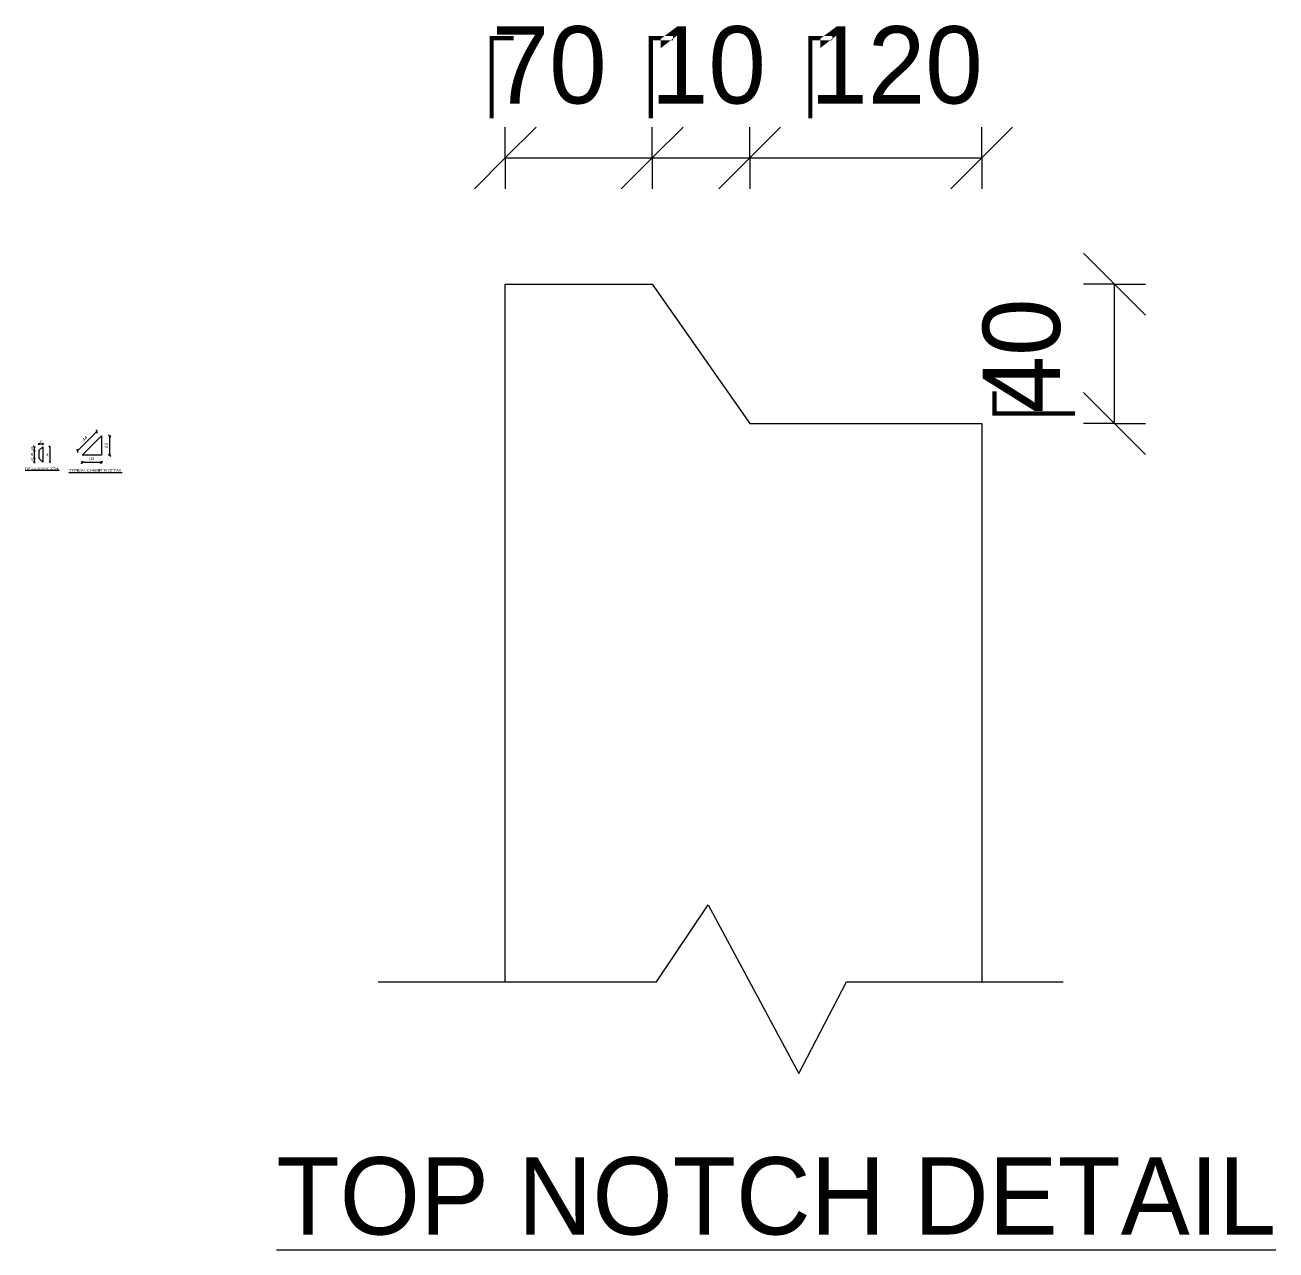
# Model space of a CAD drawing. Header units: millimetres. Extents: x -20701 to -6422, y 1067 to 18539.
# Drawn here: x -11257 to -8021, y 1067 to 4236 of the extents above; entities that cross this region are included whole.
import ezdxf

# ---------------------------------------------------------------- set-up
doc = ezdxf.new("R2010")
doc.units = ezdxf.units.MM
for name, color, linetype, lineweight in [('A-ANNO-DIMS', 211, 'Continuous', 9), ('A-ANNO-DIMS-2', 211, 'Continuous', 9), ('A-ANNO-DIMS-3', 211, 'Continuous', 9), ('A-ANNO-DIMS-80', 211, 'Continuous', 9), ('A-DETL-THIN', 151, 'Continuous', 18), ('G-ANNO-TEXT', 231, 'Continuous', 9)]:
    doc.layers.add(name, color=color, linetype=linetype, lineweight=lineweight)
doc.styles.add('Arial_2', font='arial.ttf', dxfattribs={"height": 5})
doc.styles.add('Arial_3', font='arial.ttf', dxfattribs={"height": 7.5})
doc.styles.add('Nirmala UI Semilight_2', font='NirmalaS.ttf', dxfattribs={"height": 5})
doc.styles.add('Nirmala UI Semilight_3', font='NirmalaS.ttf', dxfattribs={"height": 7.5})
doc.styles.add('Nirmala UI Semilight_4', font='NirmalaS.ttf', dxfattribs={"height": 200})
doc.styles.add('Nirmala UI Semilight_5', font='NirmalaS.ttf', dxfattribs={"height": 200})
doc.dimstyles.new('Arrow_Filled_-_2_5_NI_UI_3', dxfattribs={"dimscale": 304.8, "dimtxt": 5.23682, "dimasz": 0.013123, "dimexe": 0.006562, "dimexo": 0.0625, "dimgap": 0.006562, "dimtad": 1, "dimdec": 4, "dimzin": 0, "dimdsep": 46, "dimtxsty": 'Nirmala UI Semilight_2', "dimblk1": 'OBLIQUE', "dimblk2": 'OBLIQUE', "dimsah": 1, "dimcen": 0.09, "dimazin": 0, "dimtfac": 1, "dimtdec": 4, "dimtix": 1, "dimtmove": 0, "dimatfit": 3, "dimfxl": 0.006562, "dimfxlon": 1, "dimtvp": 1, "dimtolj": 1, "dimtzin": 0, "dimarcsym": 2})
doc.dimstyles.new('Arrow_Filled_-_2_5_NI_UI_4', dxfattribs={"dimscale": 304.8, "dimtxt": 7.85523, "dimasz": 0.019685, "dimexe": 0.009843, "dimexo": 0.0625, "dimgap": 0.009843, "dimtad": 1, "dimdec": 4, "dimzin": 0, "dimdsep": 46, "dimtxsty": 'Nirmala UI Semilight_3', "dimblk1": 'OBLIQUE', "dimblk2": 'OBLIQUE', "dimsah": 1, "dimcen": 0.09, "dimazin": 0, "dimtfac": 1, "dimtdec": 4, "dimtix": 1, "dimtmove": 0, "dimatfit": 3, "dimfxl": 0.009843, "dimfxlon": 1, "dimtvp": 1, "dimtolj": 1, "dimtzin": 0, "dimarcsym": 2})
doc.dimstyles.new('Arrow_Filled_-_2_5_NI_UI_5', dxfattribs={"dimscale": 304.8, "dimtxt": 209.472789, "dimasz": 0.524934, "dimexe": 0.262467, "dimexo": 0.0625, "dimgap": 0.262467, "dimtad": 1, "dimdec": 4, "dimzin": 0, "dimdsep": 46, "dimtxsty": 'Nirmala UI Semilight_4', "dimblk1": 'OBLIQUE', "dimblk2": 'OBLIQUE', "dimsah": 1, "dimcen": 0.09, "dimazin": 0, "dimtfac": 1, "dimtdec": 4, "dimtix": 1, "dimtmove": 2, "dimatfit": 3, "dimfxl": 0.262467, "dimfxlon": 1, "dimtvp": 1, "dimtolj": 1, "dimtzin": 0, "dimarcsym": 2})
doc.dimstyles.new('Arrow_Filled_-_2_5_NI_UI_6', dxfattribs={"dimscale": 304.8, "dimtxt": 209.472789, "dimasz": 0.524934, "dimexe": 0.262467, "dimexo": 0.0625, "dimgap": 0.262467, "dimtad": 1, "dimdec": 4, "dimzin": 0, "dimdsep": 46, "dimtxsty": 'Nirmala UI Semilight_4', "dimblk1": 'OBLIQUE', "dimblk2": 'OBLIQUE', "dimsah": 1, "dimcen": 0.09, "dimazin": 0, "dimtfac": 1, "dimtdec": 4, "dimtix": 1, "dimtmove": 0, "dimatfit": 3, "dimfxl": 0.262467, "dimfxlon": 1, "dimtvp": 1, "dimtolj": 1, "dimtzin": 0, "dimarcsym": 2})

# ---------------------------------------------------------------- blocks, each defined once
blk = doc.blocks.new('DIMBLOCK50-GROOVE DETAIL')
at = {"layer": 'A-ANNO-DIMS-2'}
for p, q in [((-11220.9, 3152), (-11222.9, 3150)), ((-11220.9, 3152), (-11218.9, 3154)), ((-11220.9, 3152), (-11220.9, 3154)), ((-11220.9, 3152), (-11210.9, 3152)), ((-11220.9, 3152), (-11220.9, 3150)), ((-11210.9, 3152), (-11212.9, 3150)), ((-11210.9, 3152), (-11208.9, 3154)), ((-11210.9, 3152), (-11210.9, 3154)), ((-11210.9, 3152), (-11210.9, 3150))]:
    blk.add_line(p, q, dxfattribs=at)
at = {"layer": 'A-ANNO-DIMS-2', "color": 0, "insert": (-11219.1, 3160.6), "char_height": 5, "width": 7.77, "attachment_point": 1, "line_spacing_factor": 1.142579, "style": 'Nirmala UI Semilight_2'}
blk.add_mtext('10', dxfattribs=at)
blk = doc.blocks.new('_Oblique')
at = {"color": 0, "linetype": 'ByBlock', "lineweight": -2}
blk.add_line((-0.5, -0.5), (0.5, 0.5), dxfattribs=at)
blk = doc.blocks.new('DIMBLOCK51-GROOVE DETAIL')
at = {"layer": 'A-ANNO-DIMS-2'}
for p, q in [((-11233, 3144.9), (-11235, 3146.9)), ((-11233, 3144.9), (-11235, 3144.9)), ((-11233, 3144.9), (-11233, 3134.9)), ((-11233, 3144.9), (-11231, 3142.9)), ((-11233, 3144.9), (-11231, 3144.9)), ((-11233, 3134.9), (-11235, 3136.9)), ((-11233, 3134.9), (-11235, 3134.9)), ((-11233, 3134.9), (-11231, 3132.9)), ((-11233, 3134.9), (-11231, 3134.9))]:
    blk.add_line(p, q, dxfattribs=at)
at = {"layer": 'A-ANNO-DIMS-2', "color": 0, "insert": (-11241.5, 3136.7), "char_height": 5, "width": 7.77, "attachment_point": 1, "rotation": 90, "line_spacing_factor": 1.142579, "style": 'Nirmala UI Semilight_2'}
blk.add_mtext('10', dxfattribs=at)
blk = doc.blocks.new('DIMBLOCK52-GROOVE DETAIL')
at = {"layer": 'A-ANNO-DIMS-2'}
for p, q in [((-11233, 3134.9), (-11235, 3136.9)), ((-11233, 3134.9), (-11235, 3134.9)), ((-11233, 3114.9), (-11235, 3116.9)), ((-11233, 3114.9), (-11235, 3114.9)), ((-11233, 3134.9), (-11233, 3114.9)), ((-11233, 3134.9), (-11231, 3132.9)), ((-11233, 3134.9), (-11231, 3134.9)), ((-11233, 3114.9), (-11231, 3112.9)), ((-11233, 3114.9), (-11231, 3114.9))]:
    blk.add_line(p, q, dxfattribs=at)
at = {"layer": 'A-ANNO-DIMS-2', "color": 0, "insert": (-11241.5, 3121.1), "char_height": 5, "width": 9.141, "attachment_point": 1, "rotation": 90, "line_spacing_factor": 1.142579, "style": 'Nirmala UI Semilight_2'}
blk.add_mtext('20', dxfattribs=at)
blk = doc.blocks.new('DIMBLOCK53-GROOVE DETAIL')
at = {"layer": 'A-ANNO-DIMS-2'}
for p, q in [((-11233, 3114.9), (-11235, 3116.9)), ((-11233, 3114.9), (-11235, 3114.9)), ((-11233, 3104.9), (-11235, 3106.9)), ((-11233, 3114.9), (-11233, 3104.9)), ((-11233, 3114.9), (-11231, 3112.9)), ((-11233, 3114.9), (-11231, 3114.9)), ((-11233, 3104.9), (-11235, 3104.9)), ((-11233, 3104.9), (-11231, 3102.9)), ((-11233, 3104.9), (-11231, 3104.9))]:
    blk.add_line(p, q, dxfattribs=at)
at = {"layer": 'A-ANNO-DIMS-2', "color": 0, "insert": (-11241.5, 3106.7), "char_height": 5, "width": 7.77, "attachment_point": 1, "rotation": 90, "line_spacing_factor": 1.142579, "style": 'Nirmala UI Semilight_2'}
blk.add_mtext('10', dxfattribs=at)
blk = doc.blocks.new('DIMBLOCK54-GROOVE DETAIL')
at = {"layer": 'A-ANNO-DIMS-2'}
for p, q in [((-11192.8, 3144.9), (-11194.8, 3146.9)), ((-11192.8, 3144.9), (-11194.8, 3144.9)), ((-11192.8, 3144.9), (-11192.8, 3104.9)), ((-11192.8, 3144.9), (-11190.8, 3142.9)), ((-11192.8, 3144.9), (-11190.8, 3144.9)), ((-11192.8, 3104.9), (-11194.8, 3106.9)), ((-11192.8, 3104.9), (-11194.8, 3104.9)), ((-11192.8, 3104.9), (-11190.8, 3102.9)), ((-11192.8, 3104.9), (-11190.8, 3104.9))]:
    blk.add_line(p, q, dxfattribs=at)
at = {"layer": 'A-ANNO-DIMS-2', "color": 0, "insert": (-11201.3, 3121.1), "char_height": 5, "width": 9.255, "attachment_point": 1, "rotation": 90, "line_spacing_factor": 1.142579, "style": 'Nirmala UI Semilight_2'}
blk.add_mtext('40', dxfattribs=at)
blk = doc.blocks.new('DIMBLOCK55-CHAMFER DETAIL')
at = {"layer": 'A-ANNO-DIMS-3'}
for p, q in [((-11109.3, 3104.9), (-11106.3, 3107.9)), ((-11109.3, 3104.9), (-11109.3, 3107.9)), ((-11059.3, 3104.9), (-11056.3, 3107.9)), ((-11059.3, 3104.9), (-11059.3, 3107.9)), ((-11109.3, 3104.9), (-11112.3, 3101.9)), ((-11109.3, 3104.9), (-11059.3, 3104.9)), ((-11109.3, 3104.9), (-11109.3, 3101.9)), ((-11059.3, 3104.9), (-11062.3, 3101.9)), ((-11059.3, 3104.9), (-11059.3, 3101.9))]:
    blk.add_line(p, q, dxfattribs=at)
at = {"layer": 'A-ANNO-DIMS-3', "color": 0, "insert": (-11089.1, 3117.7), "char_height": 7.5, "width": 11.654, "attachment_point": 1, "line_spacing_factor": 1.142579, "style": 'Nirmala UI Semilight_3'}
blk.add_mtext('\u202a10', dxfattribs=at)
blk = doc.blocks.new('DIMBLOCK56-CHAMFER DETAIL')
at = {"layer": 'A-ANNO-DIMS-3'}
for p, q in [((-11038.3, 3172.8), (-11041.3, 3175.8)), ((-11038.3, 3172.8), (-11041.3, 3172.8)), ((-11038.3, 3172.8), (-11038.3, 3122.8)), ((-11038.3, 3172.8), (-11035.3, 3169.8)), ((-11038.3, 3172.8), (-11035.3, 3172.8)), ((-11038.3, 3122.8), (-11041.3, 3125.8)), ((-11038.3, 3122.8), (-11041.3, 3122.8)), ((-11038.3, 3122.8), (-11035.3, 3119.8)), ((-11038.3, 3122.8), (-11035.3, 3122.8))]:
    blk.add_line(p, q, dxfattribs=at)
at = {"layer": 'A-ANNO-DIMS-3', "color": 0, "insert": (-11051.1, 3142.9), "char_height": 7.5, "width": 11.654, "attachment_point": 1, "rotation": 90, "line_spacing_factor": 1.142579, "style": 'Nirmala UI Semilight_3'}
blk.add_mtext('\u202a10', dxfattribs=at)
blk = doc.blocks.new('DIMBLOCK57-CHAMFER DETAIL')
at = {"layer": 'A-ANNO-DIMS-3'}
for p, q in [((-11121.1, 3134.7), (-11071.1, 3184.7)), ((-11071.1, 3184.7), (-11073.3, 3186.8)), ((-11071.1, 3184.7), (-11071.1, 3188.9)), ((-11071.1, 3184.7), (-11071.1, 3180.4)), ((-11071.1, 3184.7), (-11069, 3182.5)), ((-11121.1, 3134.7), (-11121.1, 3138.9)), ((-11121.1, 3134.7), (-11123.3, 3136.8)), ((-11121.1, 3134.7), (-11121.1, 3130.4)), ((-11121.1, 3134.7), (-11119, 3132.5))]:
    blk.add_line(p, q, dxfattribs=at)
at = {"layer": 'A-ANNO-DIMS-3', "color": 0, "insert": (-11108.7, 3165.2), "char_height": 7.5, "width": 11.826, "attachment_point": 1, "rotation": 45, "line_spacing_factor": 1.142579, "style": 'Nirmala UI Semilight_3'}
blk.add_mtext('\u202a14', dxfattribs=at)
blk = doc.blocks.new('DIMBLOCK58-TOP NOTCH DETAIL')
at = {"layer": 'A-ANNO-DIMS-80'}
for p, q in [((-10014.6, 3891.8), (-9934.6, 3971.8)), ((-10014.6, 3891.8), (-10014.6, 3971.8)), ((-9634.6, 3891.8), (-9554.6, 3971.8)), ((-9634.6, 3891.8), (-9634.6, 3971.8)), ((-10014.6, 3891.8), (-10094.6, 3811.8)), ((-10014.6, 3891.8), (-9634.6, 3891.8)), ((-10014.6, 3891.8), (-10014.6, 3811.8)), ((-9634.6, 3891.8), (-9714.6, 3811.8)), ((-9634.6, 3891.8), (-9634.6, 3811.8))]:
    blk.add_line(p, q, dxfattribs=at)
at = {"layer": 'A-ANNO-DIMS-80', "color": 0, "insert": (-10049.7, 4232.7), "char_height": 200, "width": 356.485, "attachment_point": 1, "line_spacing_factor": 1.142579, "style": 'Nirmala UI Semilight_4'}
blk.add_mtext('\u202a70', dxfattribs=at)
blk = doc.blocks.new('DIMBLOCK59-TOP NOTCH DETAIL')
at = {"layer": 'A-ANNO-DIMS-80'}
for p, q in [((-9634.6, 3891.8), (-9554.6, 3971.8)), ((-9634.6, 3891.8), (-9634.6, 3971.8)), ((-9382.2, 3891.8), (-9302.2, 3971.8)), ((-9382.2, 3891.8), (-9382.2, 3971.8)), ((-9634.6, 3891.8), (-9714.6, 3811.8)), ((-9634.6, 3891.8), (-9382.2, 3891.8)), ((-9634.6, 3891.8), (-9634.6, 3811.8)), ((-9382.2, 3891.8), (-9462.2, 3811.8)), ((-9382.2, 3891.8), (-9382.2, 3811.8))]:
    blk.add_line(p, q, dxfattribs=at)
at = {"layer": 'A-ANNO-DIMS-80', "color": 0, "insert": (-9637.9, 4232.7), "char_height": 200, "width": 310.781, "attachment_point": 1, "line_spacing_factor": 1.142579, "style": 'Nirmala UI Semilight_4'}
blk.add_mtext('\u202a10', dxfattribs=at)
blk = doc.blocks.new('DIMBLOCK60-TOP NOTCH DETAIL')
at = {"layer": 'A-ANNO-DIMS-80'}
for p, q in [((-9382.2, 3891.8), (-9302.2, 3971.8)), ((-9382.2, 3891.8), (-9382.2, 3971.8)), ((-8782.2, 3891.8), (-8702.2, 3971.8)), ((-8782.2, 3891.8), (-8782.2, 3971.8)), ((-9382.2, 3891.8), (-9462.2, 3811.8)), ((-9382.2, 3891.8), (-8782.2, 3891.8)), ((-9382.2, 3891.8), (-9382.2, 3811.8)), ((-8782.2, 3891.8), (-8862.2, 3811.8)), ((-8782.2, 3891.8), (-8782.2, 3811.8))]:
    blk.add_line(p, q, dxfattribs=at)
at = {"layer": 'A-ANNO-DIMS-80', "color": 0, "insert": (-9225.6, 4232.7), "char_height": 200, "width": 493.594, "attachment_point": 1, "line_spacing_factor": 1.142579, "style": 'Nirmala UI Semilight_4'}
blk.add_mtext('\u202a120', dxfattribs=at)
blk = doc.blocks.new('DIMBLOCK61-TOP NOTCH DETAIL')
at = {"layer": 'A-ANNO-DIMS-80'}
for p, q in [((-8438.5, 3565.5), (-8518.5, 3645.5)), ((-8438.5, 3565.5), (-8518.5, 3565.5)), ((-8438.5, 3205), (-8438.5, 3565.5)), ((-8438.5, 3565.5), (-8358.5, 3485.5)), ((-8438.5, 3565.5), (-8358.5, 3565.5)), ((-8438.5, 3205), (-8518.5, 3285)), ((-8438.5, 3205), (-8518.5, 3205)), ((-8438.5, 3205), (-8358.5, 3125)), ((-8438.5, 3205), (-8358.5, 3205))]:
    blk.add_line(p, q, dxfattribs=at)
at = {"layer": 'A-ANNO-DIMS-80', "color": 0, "insert": (-8779.5, 3231), "char_height": 200, "width": 370.196, "attachment_point": 1, "rotation": 90, "line_spacing_factor": 1.142579, "style": 'Nirmala UI Semilight_4'}
blk.add_mtext('\u202a40', dxfattribs=at)

msp = doc.modelspace()

# ---------------------------------------------------------------- linework, layer by layer
at = {"layer": 'A-DETL-THIN', "lineweight": 9}
for p, q in [((-10014.55118, 1760.77489), (-10014.55118, 3565.45823)), ((-10014.55118, 3565.45823), (-9634.55118, 3565.45823)), ((-9634.55118, 3565.45823), (-9382.17755, 3205.03133)), ((-9382.17755, 3205.03133), (-8782.17755, 3205.03133)), ((-8782.17755, 3205.03133), (-8782.17755, 1760.77489)), ((-9623.57139, 1760.77489), (-9489.3651, 1959.7439)), ((-9489.3651, 1959.7439), (-9255.16531, 1523.30928)), ((-10343.57139, 1760.77489), (-9623.57139, 1760.77489)), ((-9255.16531, 1523.30928), (-9131.53659, 1760.77489)), ((-9131.53659, 1760.77489), (-8571.53659, 1760.77489))]:
    msp.add_line(p, q, dxfattribs=at)
at = {"layer": 'A-DETL-THIN'}
for p, q in [((-11059.28235, 3172.79249), (-11109.28235, 3122.79249)), ((-11059.28235, 3172.79249), (-11059.28235, 3122.79249)), ((-11220.8824, 3134.93342), (-11210.8824, 3144.93342)), ((-11210.8824, 3144.93342), (-11210.8824, 3104.93342)), ((-11220.8824, 3134.93342), (-11220.8824, 3114.93342)), ((-11220.8824, 3134.93342), (-11220.0824, 3134.93342)), ((-11220.8824, 3114.93342), (-11210.8824, 3104.93342)), ((-11220.8824, 3114.93342), (-11220.0824, 3114.93342)), ((-11059.28235, 3122.79249), (-11109.28235, 3122.79249))]:
    msp.add_line(p, q, dxfattribs=at)

# ---------------------------------------------------------------- texts
at = {"layer": 'G-ANNO-TEXT', "color": 7, "attachment_point": 1}
for s, insert, char_height, width, style in [('\\LTYPICAL GROOVE DETAIL', (-11256.88363, 3090.65698), 5, 106.784775, 'Arial_2'), ('\\LTYPICAL CHAMFER DETAIL', (-11143.36057, 3087.48198), 7.5, 166.9113375, 'Arial_3'), ('\\LTOP NOTCH DETAIL', (-10606.44994, 1307.16895), 200, 2975.864, 'Nirmala UI Semilight_5')]:
    msp.add_mtext(s, dxfattribs=dict(at, insert=insert, char_height=char_height, width=width, style=style))

# ---------------------------------------------------------------- dimensions: what is measured, and where the dimension line sits
at = {"layer": 'A-ANNO-DIMS'}
for base, p1, p2, text, override, picture, middle in [((-9634.55118, 3891.80151), (-10014.55118, 3811.80151), (-9634.55118, 3811.80151), '\u202a70', {"dimpost": '<>', "dimfxl": 380}, 'DIMBLOCK58-TOP NOTCH DETAIL', (-9871.49539, 4099.40571)), ((-8782.17755, 3891.80151), (-9382.17755, 3811.80151), (-8782.17755, 3811.80151), '\u202a120', {"dimpost": '<>', "dimfxl": 600}, 'DIMBLOCK60-TOP NOTCH DETAIL', (-8978.82909, 4099.40571))]:
    dim = msp.add_linear_dim(base=base, p1=p1, p2=p2, text=text, dimstyle='Arrow_Filled_-_2_5_NI_UI_5', override=override, dxfattribs=at)
    dim.commit()
    dim.dimension.update_dxf_attribs({"geometry": picture, "text_midpoint": middle, "dimtype": 160})
for base, p1, p2, dimstyle, override, picture, middle in [((-9382.17755, 3891.80151), (-9634.55118, 3811.80151), (-9382.17755, 3811.80151), 'Arrow_Filled_-_2_5_NI_UI_6', {"dimpost": '<>', "dimfxl": 252.373632}, 'DIMBLOCK59-TOP NOTCH DETAIL', (-9508.36437, 4092.79155)), ((-11059.28235, 3104.90761), (-11109.28235, 3107.90761), (-11059.28235, 3107.90761), 'Arrow_Filled_-_2_5_NI_UI_4', {"dimpost": '<>', "dimfxl": 50}, 'DIMBLOCK55-CHAMFER DETAIL', (-11084.28235, 3112.44474))]:
    dim = msp.add_linear_dim(base=base, p1=p1, p2=p2, text='\u202a10', dimstyle=dimstyle, override=override, dxfattribs=at)
    dim.commit()
    dim.dimension.update_dxf_attribs({"geometry": picture, "text_midpoint": middle})
for base, p1, p2, angle, text, dimstyle, override, picture, middle in [((-8438.52206, 3565.45823), (-8518.52206, 3205.03133), (-8518.52206, 3565.45823), 90, '\u202a40', 'Arrow_Filled_-_2_5_NI_UI_6', {"dimpost": '<>', "dimfxl": 360.426899}, 'DIMBLOCK61-TOP NOTCH DETAIL', (-8638.95423, 3385.24478)), ((-11071.14198, 3184.65212), (-11119.02066, 3132.5308), (-11069.02066, 3182.5308), 45, '\u202a14', 'Arrow_Filled_-_2_5_NI_UI_4', {"dimpost": '<>', "dimfxl": 70.710678}, 'DIMBLOCK57-CHAMFER DETAIL', (-11101.47153, 3164.98167)), ((-11038.27503, 3122.79249), (-11041.27503, 3172.79249), (-11041.27503, 3122.79249), 90, '\u202a10', 'Arrow_Filled_-_2_5_NI_UI_4', {"dimpost": '<>', "dimfxl": 50}, 'DIMBLOCK56-CHAMFER DETAIL', (-11045.81216, 3147.79249))]:
    dim = msp.add_linear_dim(base=base, p1=p1, p2=p2, angle=angle, text=text, dimstyle=dimstyle, override=override, dxfattribs=at)
    dim.commit()
    dim.dimension.update_dxf_attribs({"geometry": picture, "text_midpoint": middle})
for base, p1, p2, override, picture, middle in [((-11232.98291, 3134.93342), (-11230.98291, 3144.93342), (-11230.98291, 3134.93342), {"dimpost": '<>', "dimfxl": 10}, 'DIMBLOCK51-GROOVE DETAIL', (-11237.58054, 3139.93342)), ((-11192.80627, 3104.93342), (-11194.80627, 3144.93342), (-11194.80627, 3104.93342), {"dimpost": '<>', "dimfxl": 40}, 'DIMBLOCK54-GROOVE DETAIL', (-11197.38995, 3124.93342)), ((-11232.98291, 3114.93342), (-11230.98291, 3134.93342), (-11230.98291, 3114.93342), {"dimpost": '<>', "dimfxl": 20}, 'DIMBLOCK52-GROOVE DETAIL', (-11237.56659, 3124.93342)), ((-11232.98291, 3104.93342), (-11230.98291, 3114.93342), (-11230.98291, 3104.93342), {"dimpost": '<>', "dimfxl": 10}, 'DIMBLOCK53-GROOVE DETAIL', (-11237.58054, 3109.93342))]:
    dim = msp.add_linear_dim(base=base, p1=p1, p2=p2, angle=90, dimstyle='Arrow_Filled_-_2_5_NI_UI_3', override=override, dxfattribs=at)
    dim.commit()
    dim.dimension.update_dxf_attribs({"geometry": picture, "text_midpoint": middle})
dim = msp.add_linear_dim(base=(-11210.8824, 3152.04854), p1=(-11220.8824, 3150.04854), p2=(-11210.8824, 3150.04854), dimstyle='Arrow_Filled_-_2_5_NI_UI_3', override={"dimpost": '<>', "dimfxl": 10}, dxfattribs=at)
dim.commit()
dim.dimension.update_dxf_attribs({"geometry": 'DIMBLOCK50-GROOVE DETAIL', "text_midpoint": (-11215.8824, 3156.64617)})

doc.saveas('drawing.dxf')
